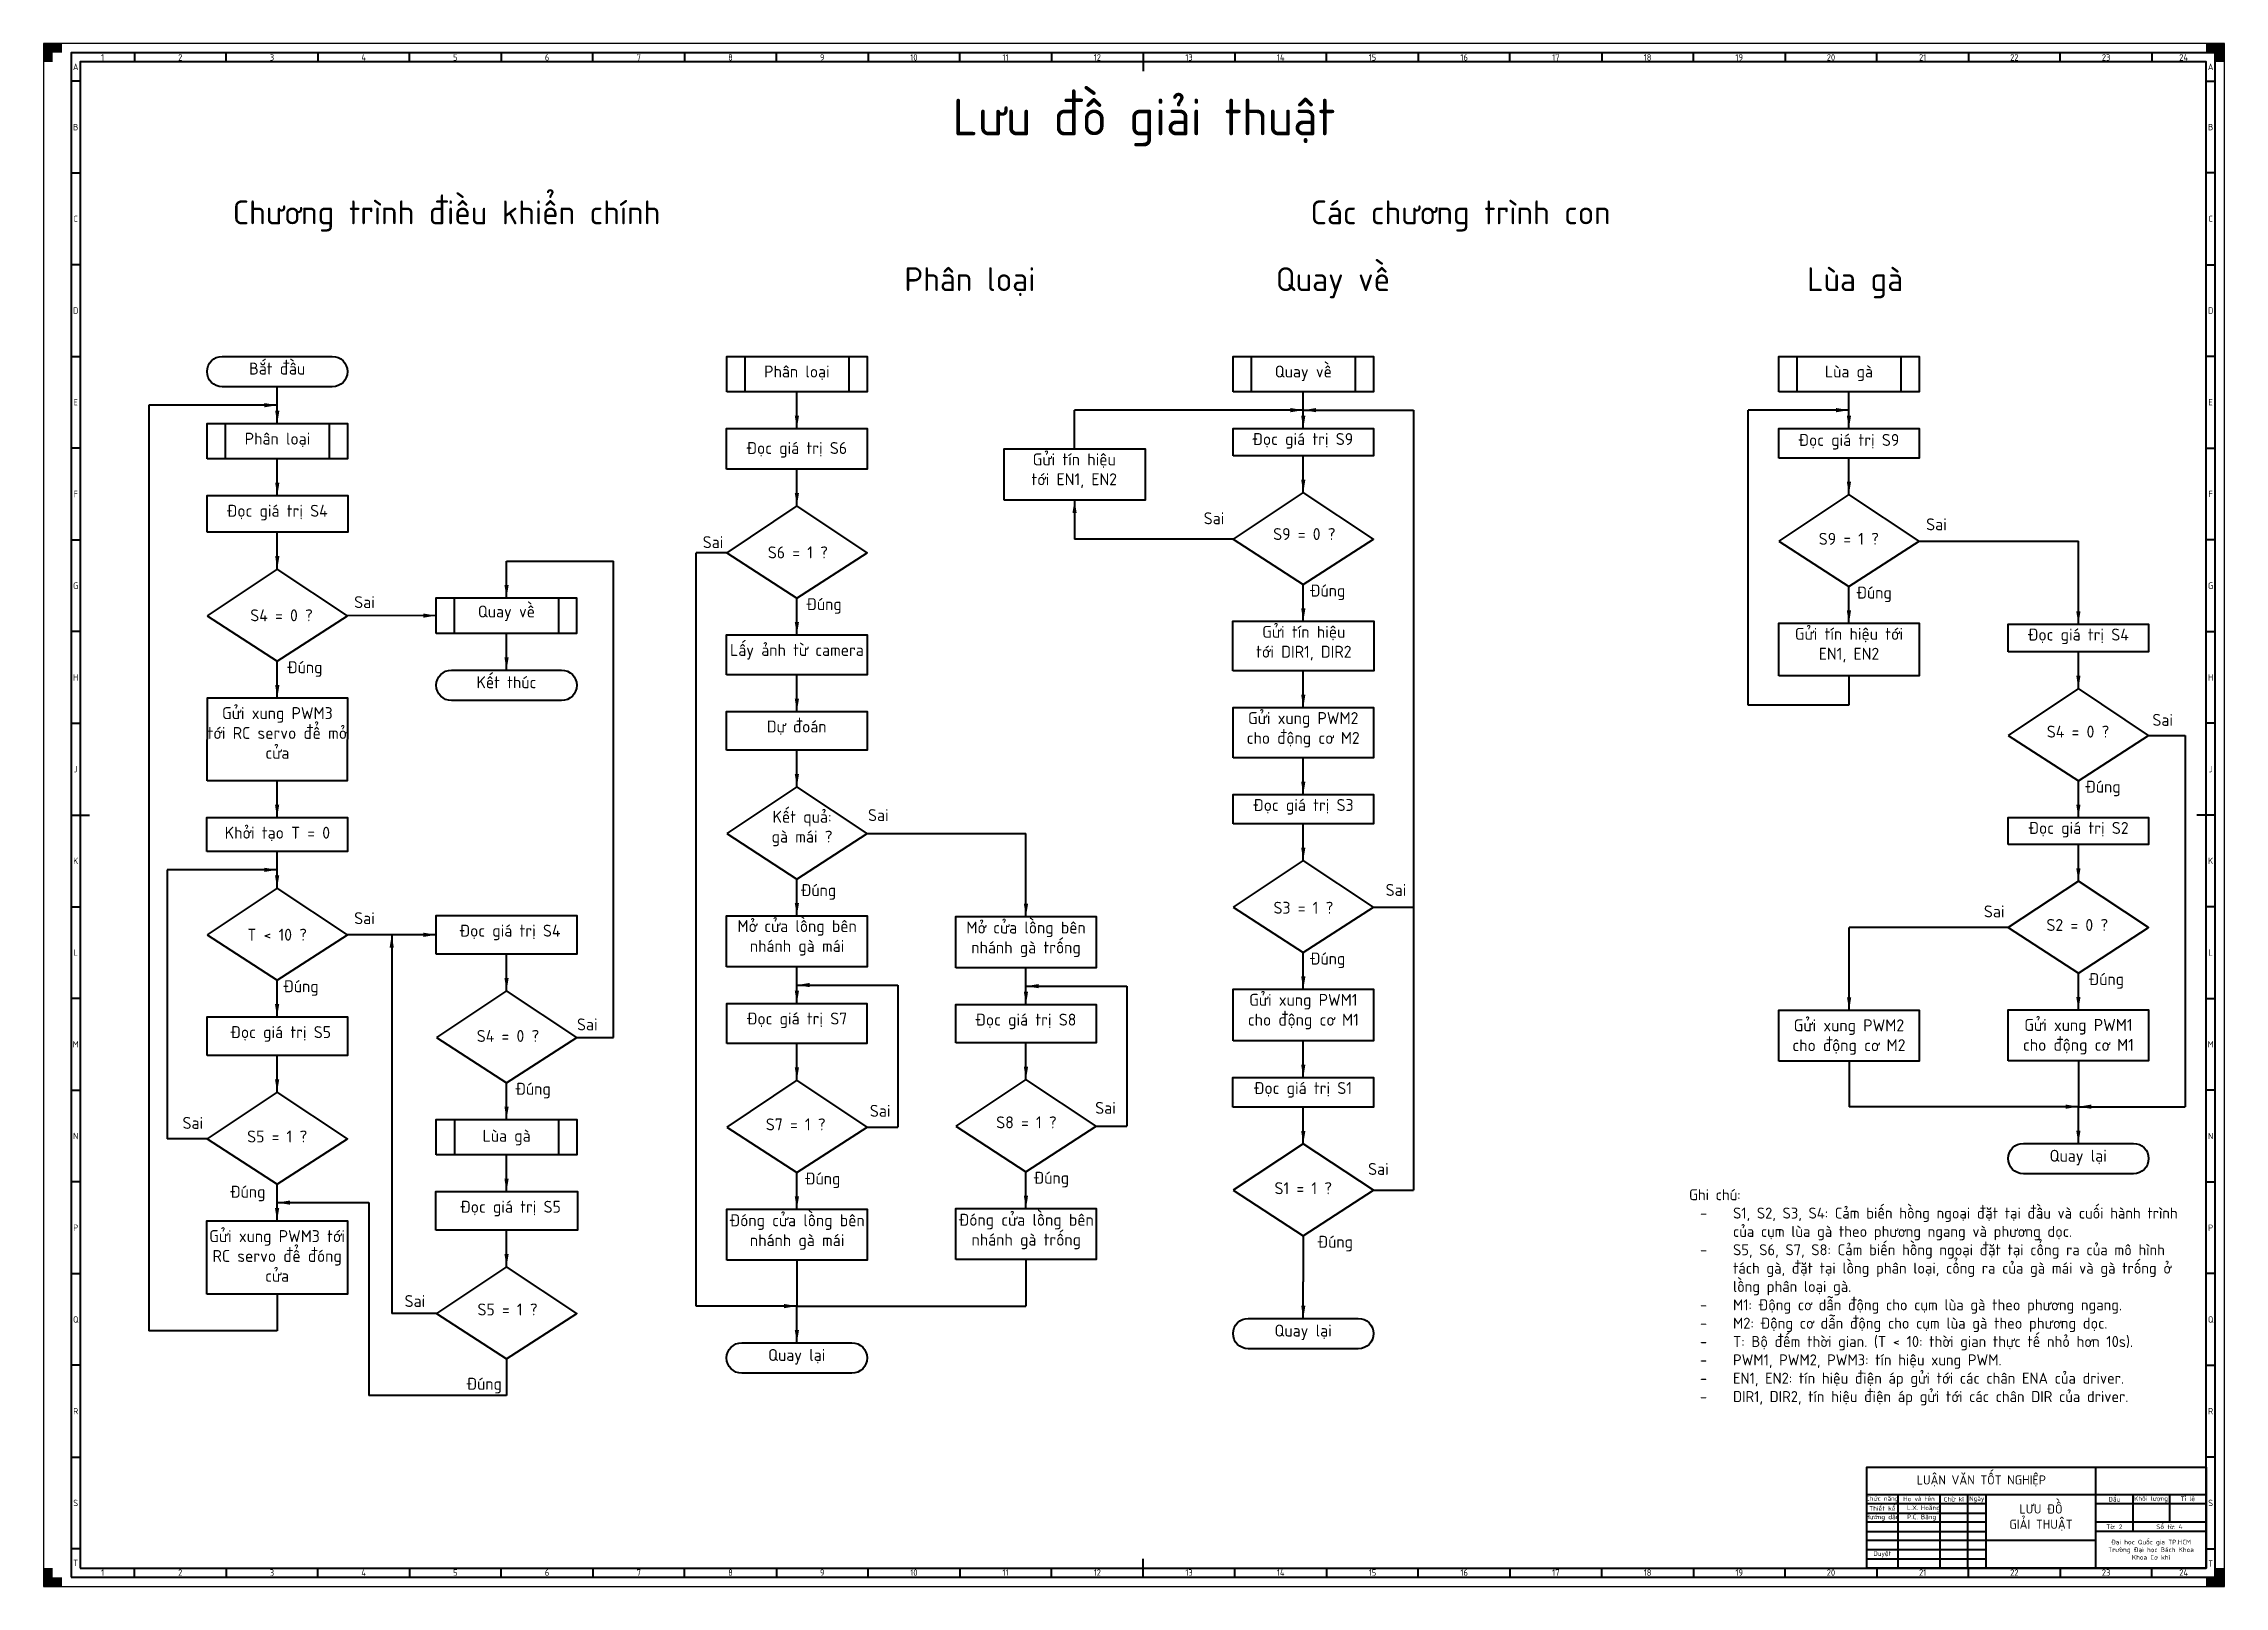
# Model space of a CAD drawing. Header units: millimetres. Extents: x -306 to 5587, y -2981 to 843.
# Drawn here: x 0 to 1189, y -2981 to -2140 of the extents above; entities that cross this region are included whole.
import ezdxf

# ---------------------------------------------------------------- set-up
doc = ezdxf.new("R2010")
doc.units = ezdxf.units.MM
doc.header["$LTSCALE"] = 0.25
doc.layers.get('0').update_dxf_attribs({"lineweight": 70})
for name, color, linetype, lineweight in [('Frame 0.5', 170, 'Continuous', 50), ('Frame 1', 10, 'Continuous', 100), ('Text', 2, 'Continuous', 35)]:
    doc.layers.add(name, color=color, linetype=linetype, lineweight=lineweight)
doc.styles.add('TCVN', font='')
doc.styles.get('TCVN').set_extended_font_data('TCVN 7284')
doc.dimstyles.new('TCVN', dxfattribs={"dimtxt": 3.5, "dimasz": 3.5, "dimexe": 2, "dimexo": 0, "dimtad": 1, "dimtxsty": 'TCVN', "dimcen": 3.5, "dimclrd": 256, "dimclre": 256, "dimclrt": 256, "dimadec": 0, "dimazin": 0, "dimtfac": 1, "dimtmove": 0, "dimatfit": 3, "dimfxl": 1, "dimtfillclr": 256, "dimlwd": -1, "dimlwe": -1, "dimarcsym": 0})

msp = doc.modelspace()

# ---------------------------------------------------------------- linework, layer by layer
for p, q in [((562.1, -2361.1), (562.1, -2340)), ((929.3, -2500.9), (929.3, -2340)), ((648.5, -2410.3), (562.1, -2410.3)), ((1022.6, -2411.5), (1109.4, -2411.5)), ((310.7, -2681.9), (310.7, -2422.3)), ((372.5, -2417.7), (355.7, -2417.7)), ((984.3, -2484.9), (984.3, -2500.9)), ((984.3, -2500.9), (929.3, -2500.9)), ((1147.6, -2517.3), (1167.6, -2517.3)), ((1167.6, -2517.3), (1167.6, -2719.7)), ((449, -2570.8), (535.6, -2570.8)), ((725.1, -2611), (746.8, -2611)), ((1071.2, -2622.1), (984.4, -2622.1)), ((290.7, -2681.9), (310.7, -2681.9)), ((984.4, -2694.9), (984.4, -2719.7)), ((1109.4, -2694.7), (1109.4, -2719.7)), ((449, -2730.8), (465.7, -2730.8)), ((573.8, -2730.4), (590.6, -2730.4)), ((89.1, -2737.3), (67.3, -2737.3)), ((725.1, -2765.3), (746.8, -2765.3)), ((686.8, -2790.1), (686.8, -2815.1)), ((410.7, -2803.4), (410.7, -2828.4)), ((535.6, -2803), (535.6, -2828.4)), ((127.3, -2821.9), (127.3, -2841.9)), ((410.7, -2828.4), (535.6, -2828.4)), ((214.2, -2832.5), (189.8, -2832.5)), ((127.3, -2841.9), (57.4, -2841.9)), ((252.4, -2857.2), (252.4, -2877.2)), ((252.4, -2877.2), (177.3, -2877.2))]:
    msp.add_line(p, q)
for points in [[(97.4, -2327.3, -1), (97.4, -2310.7), (157.4, -2310.7, -1), (157.4, -2327.3)], [(222.4, -2498.3, -1), (222.4, -2481.7), (282.4, -2481.7, -1), (282.4, -2498.3)], [(1079.4, -2756.3, -1), (1079.4, -2739.7), (1139.4, -2739.7, -1), (1139.4, -2756.3)], [(656.8, -2851.7, -1), (656.8, -2835.1), (716.8, -2835.1, -1), (716.8, -2851.7)], [(380.7, -2865, -1), (380.7, -2848.4), (440.7, -2848.4, -1), (440.7, -2865)]]:
    msp.add_lwpolyline(points, format="xyb", close=True)
for points in [[(372.5, -2330), (372.5, -2310.7), (449, -2310.7), (449, -2330)], [(382.5, -2310.7), (439, -2310.7), (439, -2330), (382.5, -2330)], [(648.5, -2330), (648.5, -2310.7), (725, -2310.7), (725, -2330)], [(658.5, -2310.7), (715, -2310.7), (715, -2330), (658.5, -2330)], [(946, -2330), (946, -2310.7), (1022.6, -2310.7), (1022.6, -2330)], [(956, -2310.7), (1012.6, -2310.7), (1012.6, -2330), (956, -2330)], [(89.2, -2366.6), (89.2, -2347.3), (165.7, -2347.3), (165.7, -2366.6)], [(99.2, -2347.3), (155.7, -2347.3), (155.7, -2366.6), (99.2, -2366.6)], [(372.3, -2372.2), (372.3, -2350), (449.1, -2350), (449.1, -2372.2)], [(648.5, -2364.9), (648.5, -2350), (725.1, -2350), (725.1, -2364.9)], [(946, -2366.1), (946, -2350), (1022.6, -2350), (1022.6, -2366.1)], [(523.8, -2389.1), (523.8, -2361.1), (600.5, -2361.1), (600.5, -2389.1)], [(89.1, -2406.6), (89.1, -2386.6), (165.8, -2386.6), (165.8, -2406.6)], [(648.5, -2410.3), (686.8, -2435.1), (725.1, -2410.3), (686.8, -2384.9)], [(946, -2411.5), (984.3, -2436.2), (1022.6, -2411.5), (984.3, -2386)], [(372.5, -2417.7), (410.7, -2442.5), (449, -2417.7), (410.7, -2392.2)], [(89.2, -2452.1), (127.4, -2476.9), (165.7, -2452.1), (127.4, -2426.6)], [(214, -2461.7), (214, -2442.3), (290.6, -2442.3), (290.6, -2461.7)], [(224.1, -2442.3), (280.7, -2442.4), (280.7, -2461.7), (224.1, -2461.7)], [(648.4, -2482.1), (648.4, -2455.1), (725.2, -2455.1), (725.2, -2482.1)], [(946.1, -2484.9), (946.1, -2456.2), (1022.5, -2456.2), (1022.5, -2484.9)], [(1071.2, -2471.8), (1071.2, -2456.6), (1147.6, -2456.6), (1147.6, -2471.8)], [(372.4, -2484.2), (372.4, -2462.5), (449, -2462.5), (449, -2484.2)], [(89.2, -2542.1), (89.3, -2496.9), (165.6, -2496.9), (165.5, -2542.1)], [(1071.2, -2517.3), (1109.4, -2542), (1147.7, -2517.3), (1109.4, -2491.8)], [(372.4, -2525.4), (372.4, -2504.2), (449, -2504.2), (449, -2525.4)], [(648.5, -2529.5), (648.5, -2502.1), (725.1, -2502.1), (725.1, -2529.5)], [(372.5, -2570.8), (410.7, -2595.6), (449, -2570.8), (410.7, -2545.4)], [(648.6, -2565.5), (648.6, -2549.5), (725, -2549.5), (725, -2565.5)], [(89, -2580.6), (89, -2562.1), (165.7, -2562.1), (165.7, -2580.6)], [(1071.2, -2576.7), (1071.2, -2562), (1147.7, -2562), (1147.7, -2576.7)], [(648.5, -2611), (686.8, -2635.7), (725.1, -2611), (686.8, -2585.5)], [(89.1, -2626), (127.3, -2650.8), (165.6, -2626), (127.3, -2600.6)], [(1071.2, -2622.1), (1109.4, -2646.9), (1147.7, -2622.1), (1109.4, -2596.7)], [(214.1, -2636.5), (214.1, -2615.5), (290.8, -2615.5), (290.8, -2636.5)], [(372.4, -2643.4), (372.4, -2615.6), (449, -2615.6), (449, -2643.4)], [(497.4, -2644), (497.4, -2616.1), (573.8, -2616.1), (573.8, -2644)], [(214.2, -2681.9), (252.4, -2706.7), (290.7, -2681.9), (252.4, -2656.5)], [(648.5, -2683.8), (648.5, -2655.7), (725.1, -2655.7), (725.1, -2683.8)], [(89.1, -2691.8), (89.1, -2670.8), (165.6, -2670.8), (165.6, -2691.8)], [(372.5, -2685.3), (372.5, -2663.4), (448.9, -2663.4), (448.9, -2685.3)], [(497.4, -2684.9), (497.4, -2664), (573.8, -2664), (573.8, -2684.9)], [(946.1, -2694.9), (946.1, -2667.1), (1022.6, -2667.1), (1022.6, -2694.9)], [(1071.2, -2694.7), (1071.2, -2666.9), (1147.6, -2666.9), (1147.6, -2694.7)], [(372.5, -2730.8), (410.7, -2755.6), (449, -2730.8), (410.7, -2705.3)], [(497.3, -2730.4), (535.6, -2755.2), (573.8, -2730.4), (535.6, -2704.9)], [(648.4, -2719.9), (648.4, -2703.8), (725.1, -2703.8), (725.1, -2719.9)], [(89.1, -2737.3), (127.3, -2762), (165.6, -2737.3), (127.3, -2711.8)], [(214.1, -2746), (214.1, -2726.7), (290.7, -2726.7), (290.7, -2746)], [(224.2, -2726.7), (280.8, -2726.7), (280.8, -2746), (224.2, -2746)], [(648.5, -2765.3), (686.8, -2790.1), (725.1, -2765.3), (686.8, -2739.9)], [(213.9, -2787), (213.9, -2766), (291, -2766), (291, -2787)], [(88.9, -2821.9), (88.9, -2782), (165.7, -2782), (165.7, -2821.9)], [(372.5, -2803.4), (372.5, -2775.6), (449, -2775.6), (449, -2803.4)], [(497.3, -2803), (497.3, -2775.2), (573.8, -2775.2), (573.8, -2803)], [(214.2, -2832.5), (252.4, -2857.2), (290.7, -2832.5), (252.4, -2807)]]:
    msp.add_lwpolyline(points, close=True)
for points in [[(10, -2145.2), (10, -2140.2), (0, -2145.2), (0, -2140.2)], [(0, -2150.2), (0, -2140.2), (5, -2150.2), (5, -2140.2)], [(1179, -2145.2), (1179, -2140.2), (1189, -2145.2), (1189, -2140.2)], [(1189, -2150.2), (1189, -2140.2), (1184, -2150.2), (1184, -2140.2)], [(0, -2971.2), (0, -2981.2), (5, -2971.2), (5, -2981.2)], [(1189, -2971.2), (1189, -2981.2), (1184, -2971.2), (1184, -2981.2)], [(10, -2976.2), (10, -2981.2), (0, -2976.2), (0, -2981.2)], [(1179, -2976.2), (1179, -2981.2), (1189, -2976.2), (1189, -2981.2)]]:
    msp.add_solid(points)
at = {"layer": 'Defpoints'}
msp.add_lwpolyline([(0, -2981.2), (1189, -2981.2), (1189, -2140.2), (0, -2140.2)], close=True, dxfattribs=at)
at = {"layer": 'Frame 0.5'}
for p, q in [((49.5, -2145.2), (49.5, -2150.2)), ((99.5, -2150.2), (99.5, -2145.2)), ((149.5, -2145.2), (149.5, -2150.2)), ((199.5, -2150.2), (199.5, -2145.2)), ((249.5, -2145.2), (249.5, -2150.2)), ((299.5, -2150.2), (299.5, -2145.2)), ((349.5, -2145.2), (349.5, -2150.2)), ((399.5, -2150.2), (399.5, -2145.2)), ((449.5, -2145.2), (449.5, -2150.2)), ((499.5, -2150.2), (499.5, -2145.2)), ((549.5, -2145.2), (549.5, -2150.2)), ((649.5, -2145.2), (649.5, -2150.2)), ((699.5, -2150.2), (699.5, -2145.2)), ((749.5, -2145.2), (749.5, -2150.2)), ((799.5, -2150.2), (799.5, -2145.2)), ((849.5, -2145.2), (849.5, -2150.2)), ((899.5, -2150.2), (899.5, -2145.2)), ((949.5, -2145.2), (949.5, -2150.2)), ((999.5, -2150.2), (999.5, -2145.2)), ((1049.5, -2145.2), (1049.5, -2150.2)), ((1099.5, -2150.2), (1099.5, -2145.2)), ((1149.5, -2145.2), (1149.5, -2150.2)), ((20, -2160.7), (15, -2160.7)), ((1179, -2160.7), (1184, -2160.7)), ((15, -2210.7), (20, -2210.7)), ((1184, -2210.7), (1179, -2210.7)), ((20, -2260.7), (15, -2260.7)), ((1179, -2260.7), (1184, -2260.7)), ((15, -2310.7), (20, -2310.7)), ((1184, -2310.7), (1179, -2310.7)), ((20, -2360.7), (15, -2360.7)), ((1179, -2360.7), (1184, -2360.7)), ((15, -2410.7), (20, -2410.7)), ((1184, -2410.7), (1179, -2410.7)), ((20, -2460.7), (15, -2460.7)), ((1179, -2460.7), (1184, -2460.7)), ((15, -2510.7), (20, -2510.7)), ((1184, -2510.7), (1179, -2510.7)), ((15, -2610.7), (20, -2610.7)), ((1184, -2610.7), (1179, -2610.7)), ((20, -2660.7), (15, -2660.7)), ((1179, -2660.7), (1184, -2660.7)), ((15, -2710.7), (20, -2710.7)), ((1184, -2710.7), (1179, -2710.7)), ((20, -2760.7), (15, -2760.7)), ((1179, -2760.7), (1184, -2760.7)), ((15, -2810.7), (20, -2810.7)), ((1184, -2810.7), (1179, -2810.7)), ((20, -2860.7), (15, -2860.7)), ((1179, -2860.7), (1184, -2860.7)), ((15, -2910.7), (20, -2910.7)), ((1184, -2910.7), (1179, -2910.7)), ((1119, -2971.2), (1119, -2916.2)), ((994, -2931.2), (1179, -2931.2)), ((1059, -2936.2), (994, -2936.2)), ((1011, -2931.2), (1011, -2971.2)), ((1034, -2971.2), (1034, -2931.2)), ((1049, -2931.2), (1049, -2971.2)), ((1059, -2931.2), (1059, -2971.2)), ((1179, -2936.2), (1119, -2936.2)), ((1139, -2931.2), (1139, -2951.2)), ((1159, -2931.2), (1159, -2946.2)), ((994, -2941.2), (1059, -2941.2)), ((1059, -2946.2), (994, -2946.2)), ((1179, -2946.2), (1119, -2946.2)), ((994, -2951.2), (1059, -2951.2)), ((1119, -2956.2), (994, -2956.2)), ((1179, -2951.2), (1119, -2951.2)), ((20, -2960.7), (15, -2960.7)), ((49.5, -2976.2), (49.5, -2971.2)), ((99.5, -2971.2), (99.5, -2976.2)), ((149.5, -2976.2), (149.5, -2971.2)), ((199.5, -2971.2), (199.5, -2976.2)), ((249.5, -2976.2), (249.5, -2971.2)), ((299.5, -2971.2), (299.5, -2976.2)), ((349.5, -2976.2), (349.5, -2971.2)), ((399.5, -2971.2), (399.5, -2976.2)), ((449.5, -2976.2), (449.5, -2971.2)), ((499.5, -2971.2), (499.5, -2976.2)), ((549.5, -2976.2), (549.5, -2971.2)), ((649.5, -2976.2), (649.5, -2971.2)), ((699.5, -2971.2), (699.5, -2976.2)), ((749.5, -2976.2), (749.5, -2971.2)), ((799.5, -2971.2), (799.5, -2976.2)), ((849.5, -2976.2), (849.5, -2971.2)), ((899.5, -2971.2), (899.5, -2976.2)), ((949.5, -2976.2), (949.5, -2971.2)), ((1059, -2961.2), (994, -2961.2)), ((994, -2966.2), (1059, -2966.2)), ((999.5, -2971.2), (999.5, -2976.2)), ((1049.5, -2976.2), (1049.5, -2971.2)), ((1099.5, -2971.2), (1099.5, -2976.2)), ((1149.5, -2976.2), (1149.5, -2971.2)), ((1179, -2960.7), (1184, -2960.7))]:
    msp.add_line(p, q, dxfattribs=at)
msp.add_lwpolyline([(15, -2976.2), (1184, -2976.2), (1184, -2145.2), (15, -2145.2)], close=True, dxfattribs=at)
at = {"layer": 'Frame 1'}
for p, q in [((599.5, -2145.2), (599.5, -2155.2)), ((15, -2560.7), (25, -2560.7)), ((1184, -2560.7), (1174, -2560.7)), ((599.5, -2976.2), (599.5, -2966.2))]:
    msp.add_line(p, q, dxfattribs=at)
for points in [[(20, -2971.2), (1179, -2971.2), (1179, -2150.2), (20, -2150.2)], [(1179, -2971.2), (994, -2971.2), (994, -2916.2), (1179, -2916.2)]]:
    msp.add_lwpolyline(points, close=True, dxfattribs=at)

# ---------------------------------------------------------------- texts
at = {"ltscale": 1.5, "attachment_point": 1, "style": 'TCVN'}
for s, width, insert, char_height in [('\\pxqc;Lưu đồ giải thuật', 1000, (100, -2170.2), 20), ('Chương trình điều khiển chính', 258.331, (103.1, -2225.7), 13), ('Các chương trình con', 232.098, (690.8, -2225.7), 13), ('Quay về', 244.428, (671.8, -2262.1), 13), ('Phân loại', 244.428, (469.3, -2262.1), 13), ('Lùa gà', 244.428, (961.5, -2262.1), 13), ('\\pxqc;Phân loại', 76.438, (372.5, -2315.7), 6.5), ('\\pxqc;Quay về', 76.438, (648.6, -2315.7), 6.5), ('\\pxqc;Lùa gà', 76.438, (946.1, -2315.7), 6.5), ('\\pxqc;Phân loại', 76.438, (89.3, -2352.3), 6.5), ('\\pxqc;Đọc giá trị S9', 76.063, (648.5, -2352.5), 6.5), ('\\pxqc;Đọc giá trị S9', 76.571, (946, -2353), 6.5), ('\\pxqc;Đọc giá trị S6', 76.733, (372.3, -2357.4), 6.5), ('\\pxqc;Gửi tín hiệu \\Ptới EN1, EN2', 75.802, (524, -2363.6), 6.5), ('\\pxqc;Đọc giá trị S4', 76.615, (89.1, -2391.6), 6.5), ('\\pxqc;Sai', 24.264, (626, -2395.7), 6.5), ('\\pxqc;Sai', 22.647, (1020.7, -2399), 6.5), ('\\pxqc;Sai', 14.38, (357.8, -2408.7), 6.5), ('\\pxqc;S9 = 0 ?', 59.138, (657.8, -2404.3), 6.5), ('\\pxqc;S9 = 1 ?', 62.686, (952.9, -2406.9), 6.5), ('\\pxqc;S6 = 1 ?', 64.685, (378.9, -2414.3), 6.5), ('\\pxqc;Đúng', 26.563, (686.8, -2435.1), 6.5), ('\\pxqc;Đúng', 27.5, (984.3, -2436.2), 6.5), ('\\pxqc;S4 = 0 ?', 73.855, (92.8, -2448.6), 6.5), ('\\pxqc;Sai', 17.923, (166, -2441.4), 6.5), ('\\pxqc;Quay về', 76.659, (214, -2446.5), 6.5), ('\\pxqc;Đúng', 29.645, (410.7, -2442.5), 6.5), ('\\pxqc;Gửi tín hiệu\\Ptới DIR1, DIR2', 76.712, (648.7, -2457.6), 6.5), ('\\pxqc;Gửi tín hiệu tới \\PEN1, EN2', 76.662, (946, -2458.7), 6.5), ('\\pxqc;Đọc giá trị S4', 76.6, (1071.1, -2459.1), 6.5), ('\\pxqc;Lấy ảnh từ camera', 76.674, (372.4, -2467.5), 6.5), ('\\pxqc;Đúng', 30.053, (127.4, -2476.9), 6.5), ('\\pxqc;Kết thúc', 73.209, (215.7, -2485.1), 6.5), ('\\pxqc;Gửi xung PWM3 \\Ptới RC servo để mở cửa', 76.322, (89.3, -2501.9), 6.5), ('\\pxqc;Dự đoán', 76.558, (372.3, -2509.2), 6.5), ('\\pxqc;Gửi xung PWM2 \\Pcho động cơ M2', 76.702, (648.4, -2504.6), 6.5), ('\\pxqc;Sai', 15.547, (1147.6, -2505.6), 6.5), ('\\pxqc;S4 = 0 ?', 60.267, (1079.1, -2512), 6.5), ('\\pxqc;Đúng', 26.847, (1109.4, -2542), 6.5), ('\\pxqc;Kết quả: gà mái ?', 39.257, (393.9, -2558.4), 6.5), ('\\pxqc;Đọc giá trị S3', 76.337, (648.7, -2552), 6.5), ('\\pxqc;Khởi tạo T = 0', 76.707, (89.1, -2567.1), 6.5), ('\\pxqc;Sai', 16.808, (446.7, -2557.5), 6.5), ('\\pxqc;Đọc giá trị S2', 76.6, (1071.2, -2564.5), 6.5), ('\\pxqc;Đúng', 73.855, (385.6, -2598.4), 6.5), ('\\pxqc;Sai', 20.842, (726.9, -2598.3), 6.5), ('\\pxqc;Sai', 18.704, (165.6, -2613.7), 6.5), ('\\pxqc;Mở cửa lồng bên nhánh gà mái', 76.623, (372.5, -2618), 6.5), ('\\pxqc;S3 = 1 ?', 66.772, (653.5, -2608), 6.5), ('\\pxqc;Sai', 18.235, (1054.4, -2610), 6.5), ('\\pxqc;T < 10 ?', 70.477, (92.1, -2622.7), 6.5), ('\\pxqc; Đọc giá trị S4', 76.497, (214.1, -2620.5), 6.5), ('\\pxqc;Mở cửa lồng bên nhánh gà trống', 76.69, (497.3, -2618.8), 6.5), ('\\pxqc;S2 = 0 ?', 61.217, (1078.2, -2617.4), 6.5), ('\\pxqc;Đúng', 26.558, (686.8, -2635.7), 6.5), ('\\pxqc;Đúng', 26.078, (127.3, -2650.8), 6.5), ('\\pxqc;Đúng', 21.561, (1113.9, -2646.9), 6.5), ('\\pxqc;Gửi xung PWM1 \\Pcho động cơ M1', 76.842, (648.4, -2658.2), 6.5), ('\\pxqc;Sai', 20.467, (286.2, -2671.6), 6.5), ('\\pxqc;Đọc giá trị S7', 76.612, (372.5, -2668.4), 6.5), ('\\pxqc;Đọc giá trị S8', 76.714, (497.2, -2669), 6.5), ('\\pxqc;Gửi xung PWM2\\Pcho động cơ M2', 76.199, (946.2, -2672.1), 6.5), ('\\pxqc;Gửi xung PWM1 \\Pcho động cơ M1', 76.857, (1071, -2671.9), 6.5), ('\\pxqc; Đọc giá trị S5', 76.634, (89, -2675.8), 6.5), ('\\pxqc;S4 = 0 ?', 63.791, (221.3, -2677.9), 6.5), ('\\pxqc;Đúng', 28.962, (252.4, -2706.7), 6.5), ('\\pxqc;Đọc giá trị S1', 76.47, (648.4, -2706.3), 6.5), ('\\pxqc;Sai', 16.808, (447.7, -2718.7), 6.5), ('\\pxqc;Sai', 18.53, (569.7, -2717.1), 6.5), ('\\pxqc;Sai', 13.524, (74.6, -2725.3), 6.5), ('\\pxqc;S5 = 1 ?', 67.532, (93.6, -2732.7), 6.5), ('\\pxqc;Lùa gà', 76.494, (214.2, -2732.3), 6.5), ('\\pxqc;S7 = 1 ?', 61.361, (379.4, -2726.1), 6.5), ('\\pxqc;S8 = 1 ?', 60.738, (505.5, -2725), 6.5), ('\\pxqc;Quay lại', 73.209, (1072.7, -2743.2), 6.5), ('\\pxqc;Đúng', 28.172, (410.7, -2755.6), 6.5), ('\\pxqc;Đúng', 27.752, (535.6, -2755.2), 6.5), ('\\pxqc;Sai', 14.912, (720.3, -2750.4), 6.5), ('\\pxqc;Đúng', 24.029, (99.3, -2762.8), 6.5), ('\\pxqc;S1 = 1 ?', 63.396, (655.1, -2760.9), 6.5), ('\\pxqc; Đọc giá trị S5', 77.038, (214.1, -2771), 6.5), ('\\pxqc;Đóng cửa lồng bên nhánh gà mái', 76.717, (372.5, -2778.4), 6.5), ('\\pxqc;Đóng cửa lồng bên nhánh gà trống', 76.348, (497.6, -2778.1), 6.5), ('\\pxqc;Gửi xung PWM3 tới RC servo để đóng cửa', 77.026, (88.8, -2787), 6.5), ('\\pxqc;Đúng', 34.929, (686.8, -2790.1), 6.5), ('\\pxqc;Sai', 21.082, (191.9, -2822.4), 6.5), ('\\pxqc;S5 = 1 ?', 59.695, (223.1, -2827), 6.5), ('\\pxqc;Quay lại', 73.209, (650.1, -2838.5), 6.5), ('\\pxqc;Quay lại', 73.209, (374, -2851.8), 6.5), ('\\pxqc;Đúng', 20.697, (229.9, -2867.5), 6.5)]:
    msp.add_mtext_dynamic_manual_height_columns(s, width=width, gutter_width=25, heights=[0], dxfattribs=dict(at, insert=insert, char_height=char_height))
at = {"layer": 'Text', "style": 'TCVN'}
for s, width, gutter_width, heights, insert, char_height, attachment_point in [('\\pxqc;A', 5, 17.5, [0], (17.5, -2152.9), 3.5, 5), ('\\pxqc;1', 34.5, 17.5, [0], (32.2, -2147.7), 3.5, 5), ('\\pxqc;2', 50, 17.5, [0], (74.5, -2147.7), 3.5, 5), ('\\pxqc;3', 50, 17.5, [0], (124.5, -2147.7), 3.5, 5), ('\\pxqc;4', 50, 17.5, [0], (174.5, -2147.7), 3.5, 5), ('\\pxqc;5', 50, 17.5, [0], (224.5, -2147.7), 3.5, 5), ('\\pxqc;6', 50, 17.5, [0], (274.5, -2147.7), 3.5, 5), ('\\pxqc;7', 50, 17.5, [0], (324.5, -2147.7), 3.5, 5), ('\\pxqc;8', 50, 17.5, [0], (374.5, -2147.7), 3.5, 5), ('\\pxqc;9', 50, 17.5, [0], (424.5, -2147.7), 3.5, 5), ('\\pxqc;10', 50, 17.5, [0], (474.5, -2147.7), 3.5, 5), ('\\pxqc;11', 50, 17.5, [0], (524.5, -2147.7), 3.5, 5), ('\\pxqc;12', 50, 17.5, [0], (574.5, -2147.7), 3.5, 5), ('\\pxqc;13', 50, 17.5, [0], (624.5, -2147.7), 3.5, 5), ('\\pxqc;14', 50, 17.5, [0], (674.5, -2147.7), 3.5, 5), ('\\pxqc;15', 50, 17.5, [0], (724.5, -2147.7), 3.5, 5), ('\\pxqc;16', 50, 17.5, [0], (774.5, -2147.7), 3.5, 5), ('\\pxqc;17', 50, 17.5, [0], (824.5, -2147.7), 3.5, 5), ('\\pxqc;18', 50, 17.5, [0], (874.5, -2147.7), 3.5, 5), ('\\pxqc;19', 50, 17.5, [0], (924.5, -2147.7), 3.5, 5), ('\\pxqc;20', 50, 17.5, [0], (974.5, -2147.7), 3.5, 5), ('\\pxqc;21', 50, 17.5, [0], (1024.5, -2147.7), 3.5, 5), ('\\pxqc;22', 50, 17.5, [0], (1074.5, -2147.7), 3.5, 5), ('\\pxqc;23', 50, 17.5, [0], (1124.5, -2147.7), 3.5, 5), ('\\pxqc;24', 34.5, 17.5, [0], (1166.8, -2147.7), 3.5, 5), ('\\pxqc;A', 5, 17.5, [0], (1181.5, -2152.9), 3.5, 5), ('\\pxqc;B', 5, 17.5, [0], (17.5, -2185.7), 3.5, 5), ('\\pxqc;B', 5, 17.5, [0], (1181.5, -2185.7), 3.5, 5), ('\\pxqc;C', 5, 17.5, [0], (17.5, -2235.7), 3.5, 5), ('\\pxqc;C', 5, 17.5, [0], (1181.5, -2235.7), 3.5, 5), ('\\pxqc;D', 5, 17.5, [0], (17.5, -2285.7), 3.5, 5), ('\\pxqc;D', 5, 17.5, [0], (1181.5, -2285.7), 3.5, 5), ('\\pxqc;E', 5, 17.5, [0], (17.5, -2335.7), 3.5, 5), ('\\pxqc;E', 5, 17.5, [0], (1181.5, -2335.7), 3.5, 5), ('\\pxqc;F', 5, 17.5, [0], (17.5, -2385.7), 3.5, 5), ('\\pxqc;F', 5, 17.5, [0], (1181.5, -2385.7), 3.5, 5), ('\\pxqc;G', 5, 17.5, [0], (17.5, -2435.7), 3.5, 5), ('\\pxqc;G', 5, 17.5, [0], (1181.5, -2435.7), 3.5, 5), ('\\pxqc;H', 5, 17.5, [0], (17.5, -2485.7), 3.5, 5), ('\\pxqc;H', 5, 17.5, [0], (1181.5, -2485.7), 3.5, 5), ('\\pxqc;J', 5, 17.5, [0], (17.5, -2535.7), 3.5, 5), ('\\pxqc;J', 5, 17.5, [0], (1181.5, -2535.7), 3.5, 5), ('\\pxqc;K', 5, 17.5, [0], (17.5, -2585.7), 3.5, 5), ('\\pxqc;K', 5, 17.5, [0], (1181.5, -2585.7), 3.5, 5), ('\\pxqc;L', 5, 17.5, [0], (17.5, -2635.7), 3.5, 5), ('\\pxqc;L', 5, 17.5, [0], (1181.5, -2635.7), 3.5, 5), ('\\pxqc;M', 5, 17.5, [0], (17.5, -2685.7), 3.5, 5), ('\\pxqc;M', 5, 17.5, [0], (1181.5, -2685.7), 3.5, 5), ('\\pxqc;N', 5, 17.5, [0], (17.5, -2735.7), 3.5, 5), ('\\pxqc;N', 5, 17.5, [0], (1181.5, -2735.7), 3.5, 5), ('Ghi chú:\\P\\pxi-3,l4,t4;-^IS1, S2, S3, S4: Cảm biến hồng ngoại đặt tại đầu và cuối hành trình của cụm lùa gà theo phương ngang và phương dọc.\\P-^IS5, S6, S7, S8: Cảm biến hồng ngoại đặt tại cổng ra của mô hình tách gà, đặt tại lồng phân loại, cổng ra của gà mái và gà trống ở lồng phân loại gà.\\P-^IM1: Động cơ dẫn động cho cụm lùa gà theo phương ngang.\\P-^IM2: Động cơ dẫn động cho cụm lùa gà theo phương dọc.\\P-^IT: Bộ đếm thời gian. (T < 10: thời gian thực tế nhỏ hơn 10s).\\P-^IPWM1, PWM2, PWM3: tín hiệu xung PWM.\\P-^IEN1, EN2: tín hiệu điện áp gửi tới các chân ENA của driver.\\P-^IDIR1, DIR2, tín hiệu điện áp gửi tới các chân DIR của driver.', 276.5, 25, [355.8], (897.1, -2764.7), 6, 1), ('\\pxqc;P', 5, 17.5, [0], (17.5, -2785.7), 3.5, 5), ('\\pxqc;P', 5, 17.5, [0], (1181.5, -2785.7), 3.5, 5), ('\\pxqc;Q', 5, 17.5, [0], (17.5, -2835.7), 3.5, 5), ('\\pxqc;Q', 5, 17.5, [0], (1181.5, -2835.7), 3.5, 5), ('\\pxqc;R', 5, 17.5, [0], (17.5, -2885.7), 3.5, 5), ('\\pxqc;R', 5, 17.5, [0], (1181.5, -2885.7), 3.5, 5), ('LUẬN VĂN TỐT NGHIỆP', 125, 25, [0], (1056.5, -2923.7), 5, 5), ('\\pxqc;S', 5, 17.5, [0], (17.5, -2935.7), 3.5, 5), ('Chức năng', 17, 25, [0], (1002.5, -2933.7), 2.5, 5), ('Thiết kế', 17, 25, [0], (1002.5, -2938.7), 2.5, 5), ('Họ và tên', 23, 25, [0], (1022.5, -2933.7), 2.5, 5), ('\\pxi-3,l5,t5;L.X.^IHoằng', 23, 25, [0], (1011, -2938.7), 2.5, 4), ('Chữ kí', 15, 25, [0], (1041.5, -2933.7), 2.5, 5), ('Ngày', 10, 25, [0], (1054, -2933.7), 2.5, 5), ('LƯU ĐỒ \\PGIẢI THUẬT', 60, 25, [0], (1089, -2943.7), 5, 5), ('\\pxqc;Dấu', 20, 17.5, [0], (1129, -2933.7), 2.5, 5), ('\\pxqc;Khối lượng', 20, 17.5, [0], (1149, -2933.7), 2.5, 5), ('\\pxqc;Tỉ lệ', 20, 17.5, [0], (1169, -2933.7), 2.5, 5), ('\\pxqc;S', 5, 17.5, [0], (1181.5, -2935.7), 3.5, 5), ('Hướng dẫn', 17, 25, [0], (1002.5, -2943.7), 2.5, 5), ('\\pxi-3,l5,ql,t5;P.C.^IBằng', 23, 25, [0], (1011, -2943.7), 2.5, 4), ('Tờ: 2', 20, 17.5, [0], (1129, -2948.7), 2.5, 5), ('\\pxqc;Số tờ: 4', 40, 17.5, [0], (1159, -2948.7), 2.5, 5), ('Đại học Quốc gia TP.HCM\\PTrường Đại học Bách Khoa\\PKhoa Cơ khí', 60, 25, [0], (1149, -2961.2), 2.5, 5), ('\\pxqc;T', 5, 17.5, [0], (17.5, -2968.4), 3.5, 5), ('\\pxqc;1', 34.5, 17.5, [0], (32.2, -2973.7), 3.5, 5), ('\\pxqc;2', 50, 17.5, [0], (74.5, -2973.7), 3.5, 5), ('\\pxqc;3', 50, 17.5, [0], (124.5, -2973.7), 3.5, 5), ('\\pxqc;4', 50, 17.5, [0], (174.5, -2973.7), 3.5, 5), ('\\pxqc;5', 50, 17.5, [0], (224.5, -2973.7), 3.5, 5), ('\\pxqc;6', 50, 17.5, [0], (274.5, -2973.7), 3.5, 5), ('\\pxqc;7', 50, 17.5, [0], (324.5, -2973.7), 3.5, 5), ('\\pxqc;8', 50, 17.5, [0], (374.5, -2973.7), 3.5, 5), ('\\pxqc;9', 50, 17.5, [0], (424.5, -2973.7), 3.5, 5), ('\\pxqc;10', 50, 17.5, [0], (474.5, -2973.7), 3.5, 5), ('\\pxqc;11', 50, 17.5, [0], (524.5, -2973.7), 3.5, 5), ('\\pxqc;12', 50, 17.5, [0], (574.5, -2973.7), 3.5, 5), ('\\pxqc;13', 50, 17.5, [0], (624.5, -2973.7), 3.5, 5), ('\\pxqc;14', 50, 17.5, [0], (674.5, -2973.7), 3.5, 5), ('\\pxqc;15', 50, 17.5, [0], (724.5, -2973.7), 3.5, 5), ('\\pxqc;16', 50, 17.5, [0], (774.5, -2973.7), 3.5, 5), ('\\pxqc;17', 50, 17.5, [0], (824.5, -2973.7), 3.5, 5), ('\\pxqc;18', 50, 17.5, [0], (874.5, -2973.7), 3.5, 5), ('\\pxqc;19', 50, 17.5, [0], (924.5, -2973.7), 3.5, 5), ('\\pxqc;20', 50, 17.5, [0], (974.5, -2973.7), 3.5, 5), ('\\pxqc;Duyệt', 17, 25, [0], (1002.5, -2963.7), 2.5, 5), ('\\pxqc;21', 50, 17.5, [0], (1024.5, -2973.7), 3.5, 5), ('\\pxqc;22', 50, 17.5, [0], (1074.5, -2973.7), 3.5, 5), ('\\pxqc;23', 50, 17.5, [0], (1124.5, -2973.7), 3.5, 5), ('\\pxqc;24', 34.5, 17.5, [0], (1166.8, -2973.7), 3.5, 5), ('\\pxqc;T', 5, 17.5, [0], (1181.5, -2968.7), 3.5, 5)]:
    msp.add_mtext_dynamic_manual_height_columns(s, width=width, gutter_width=gutter_width, heights=heights, dxfattribs=dict(at, insert=insert, char_height=char_height, attachment_point=attachment_point))
at = {"layer": 'Text', "ltscale": 1.5, "insert": (90.7, -2314.1), "char_height": 6.5, "attachment_point": 1, "style": 'TCVN'}
msp.add_mtext_dynamic_manual_height_columns('\\pxqc;Bắt đầu', width=73.209, gutter_width=25, heights=[0], dxfattribs=at)

# ---------------------------------------------------------------- leaders
for points, override in [([(127.4, -2347.3), (127.4, -2327.3)], {"dimasz": 7, "dimgap": 0.09, "dimtad": 0}), ([(410.7, -2350), (410.7, -2330)], {"dimasz": 7, "dimgap": 0.09, "dimtad": 0}), ([(686.8, -2350), (686.8, -2330)], {"dimasz": 7, "dimgap": 0.09, "dimtad": 0}), ([(984.3, -2350), (984.3, -2330)], {"dimasz": 7, "dimgap": 0.09, "dimtad": 0}), ([(127.4, -2337.3), (57.4, -2337.3), (57.4, -2841.9)], {"dimasz": 7, "dimgap": 0.09, "dimtad": 0}), ([(686.8, -2340), (562.1, -2340)], {"dimasz": 7, "dimgap": 0.09, "dimtad": 0}), ([(686.8, -2340), (746.8, -2340), (746.8, -2765.3)], {"dimasz": 7, "dimgap": 0.09, "dimtad": 0}), ([(984.3, -2340), (929.3, -2340)], {"dimasz": 7, "dimgap": 0.09, "dimtad": 0}), ([(686.8, -2384.9), (686.8, -2364.9)], {"dimasz": 7, "dimgap": 0.09, "dimtad": 0}), ([(984.3, -2386), (984.3, -2366)], {"dimasz": 7, "dimgap": 0.09, "dimtad": 0}), ([(127.4, -2386.6), (127.4, -2366.6)], {"dimasz": 7, "dimgap": 0.09, "dimtad": 0}), ([(410.7, -2392.2), (410.7, -2372.2)], {"dimscale": 1, "dimasz": 7, "dimgap": 0.09, "dimtad": 0}), ([(562.1, -2389.1), (562.1, -2410.3)], {"dimasz": 7, "dimgap": 0.09, "dimtad": 0}), ([(127.4, -2426.6), (127.4, -2406.6)], {"dimasz": 7, "dimgap": 0.09, "dimtad": 0}), ([(1109.4, -2456.6), (1109.4, -2411.5)], {"dimasz": 7, "dimgap": 0.09, "dimtad": 0}), ([(252.4, -2442.3), (252.4, -2422.3), (310.7, -2422.3)], {"dimasz": 7, "dimgap": 0.09, "dimtad": 0}), ([(410.7, -2828.4), (355.7, -2828.4), (355.7, -2417.7)], {"dimasz": 7, "dimgap": 0.09, "dimtad": 0}), ([(686.8, -2455.1), (686.8, -2435.1)], {"dimasz": 7, "dimgap": 0.09, "dimtad": 0}), ([(984.3, -2456.2), (984.3, -2436.2)], {"dimasz": 7, "dimgap": 0.09, "dimtad": 0}), ([(410.7, -2462.5), (410.7, -2442.5)], {"dimasz": 7, "dimgap": 0.09, "dimtad": 0}), ([(214, -2452), (165.7, -2452.1)], {"dimasz": 7, "dimgap": 0.09, "dimtad": 0}), ([(252.4, -2481.7), (252.4, -2461.7)], {"dimasz": 7, "dimgap": 0.09, "dimtad": 0}), ([(1109.4, -2491.8), (1109.4, -2471.8)], {"dimasz": 7, "dimgap": 0.09, "dimtad": 0}), ([(127.4, -2496.9), (127.4, -2476.9)], {"dimasz": 7, "dimgap": 0.09, "dimtad": 0}), ([(410.7, -2504.2), (410.7, -2484.2)], {"dimasz": 7, "dimgap": 0.09, "dimtad": 0}), ([(686.8, -2502.1), (686.8, -2482.1)], {"dimasz": 7, "dimgap": 0.09, "dimtad": 0}), ([(410.7, -2545.4), (410.7, -2525.4)], {"dimasz": 7, "dimgap": 0.09, "dimtad": 0}), ([(686.8, -2549.5), (686.8, -2529.5)], {"dimasz": 7, "dimgap": 0.09, "dimtad": 0}), ([(127.3, -2562.1), (127.3, -2542.1)], {"dimasz": 7, "dimgap": 0.09, "dimtad": 0}), ([(1109.4, -2562), (1109.4, -2542)], {"dimasz": 7, "dimgap": 0.09, "dimtad": 0}), ([(686.8, -2585.5), (686.8, -2565.5)], {"dimasz": 7, "dimgap": 0.09, "dimtad": 0}), ([(535.6, -2616.1), (535.6, -2570.8)], {"dimasz": 7, "dimgap": 0.09, "dimtad": 0}), ([(1109.4, -2596.7), (1109.4, -2576.7)], {"dimasz": 7, "dimgap": 0.09, "dimtad": 0}), ([(127.3, -2590.6), (67.3, -2590.6), (67.3, -2737.3)], {"dimasz": 7, "dimgap": 0.09, "dimtad": 0}), ([(127.3, -2600.6), (127.3, -2580.6)], {"dimasz": 7, "dimgap": 0.09, "dimtad": 0}), ([(410.7, -2615.6), (410.7, -2595.6)], {"dimasz": 7, "dimgap": 0.09, "dimtad": 0}), ([(214.1, -2626), (165.6, -2626)], {"dimasz": 7, "dimgap": 0.09, "dimtad": 0}), ([(189.8, -2626), (189.8, -2832.5)], {"dimasz": 7, "dimgap": 0.09, "dimtad": 0}), ([(984.4, -2667.1), (984.4, -2622.1)], {"dimasz": 7, "dimgap": 0.09, "dimtad": 0}), ([(252.4, -2656.5), (252.4, -2636.5)], {"dimasz": 7, "dimgap": 0.09, "dimtad": 0}), ([(686.8, -2655.7), (686.8, -2635.7)], {"dimasz": 7, "dimgap": 0.09, "dimtad": 0}), ([(127.3, -2670.8), (127.3, -2650.8)], {"dimasz": 7, "dimgap": 0.09, "dimtad": 0}), ([(410.7, -2663.4), (410.7, -2643.4)], {"dimasz": 7, "dimgap": 0.09, "dimtad": 0}), ([(535.6, -2664), (535.6, -2644)], {"dimasz": 7, "dimgap": 0.09, "dimtad": 0}), ([(1109.4, -2666.9), (1109.4, -2646.9)], {"dimasz": 7, "dimgap": 0.09, "dimtad": 0}), ([(410.7, -2653.4), (465.7, -2653.4), (465.7, -2730.8)], {"dimasz": 7, "dimgap": 0.09, "dimtad": 0}), ([(535.6, -2654), (590.6, -2654), (590.6, -2730.4)], {"dimasz": 7, "dimgap": 0.09, "dimtad": 0}), ([(410.7, -2705.3), (410.7, -2685.3)], {"dimasz": 7, "dimgap": 0.09, "dimtad": 0}), ([(535.6, -2704.9), (535.6, -2684.9)], {"dimasz": 7, "dimgap": 0.09, "dimtad": 0}), ([(686.8, -2703.8), (686.8, -2683.8)], {"dimasz": 7, "dimgap": 0.09, "dimtad": 0}), ([(127.3, -2711.8), (127.3, -2691.8)], {"dimasz": 7, "dimgap": 0.09, "dimtad": 0}), ([(252.4, -2726.7), (252.4, -2706.7)], {"dimasz": 7, "dimgap": 0.09, "dimtad": 0}), ([(686.8, -2739.9), (686.8, -2719.9)], {"dimasz": 7, "dimgap": 0.09, "dimtad": 0}), ([(1109.4, -2719.7), (984.4, -2719.7)], {"dimasz": 7, "dimgap": 0.09, "dimtad": 0}), ([(1109.4, -2739.7), (1109.4, -2719.7)], {"dimasz": 7, "dimgap": 0.09, "dimtad": 0}), ([(1109.4, -2719.7), (1167.6, -2719.7)], {"dimasz": 7, "dimgap": 0.09, "dimtad": 0}), ([(252.4, -2766), (252.4, -2746)], {"dimasz": 7, "dimgap": 0.09, "dimtad": 0}), ([(410.7, -2775.6), (410.7, -2755.6)], {"dimasz": 7, "dimgap": 0.09, "dimtad": 0}), ([(535.6, -2775.2), (535.6, -2755.2)], {"dimasz": 7, "dimgap": 0.09, "dimtad": 0}), ([(127.3, -2782), (127.3, -2762)], {"dimasz": 7, "dimgap": 0.09, "dimtad": 0}), ([(127.3, -2772), (177.3, -2772), (177.3, -2877.2)], {"dimasz": 7, "dimgap": 0.09, "dimtad": 0}), ([(252.4, -2807), (252.4, -2787)], {"dimasz": 7, "dimgap": 0.09, "dimtad": 0}), ([(686.8, -2835.1), (686.8, -2815.1)], {"dimasz": 7, "dimgap": 0.09, "dimtad": 0}), ([(410.7, -2848.4), (410.7, -2828.4)], {"dimasz": 7, "dimgap": 0.09, "dimtad": 0})]:
    msp.add_leader(points, dimstyle='TCVN', override=override)

doc.saveas('drawing.dxf')
